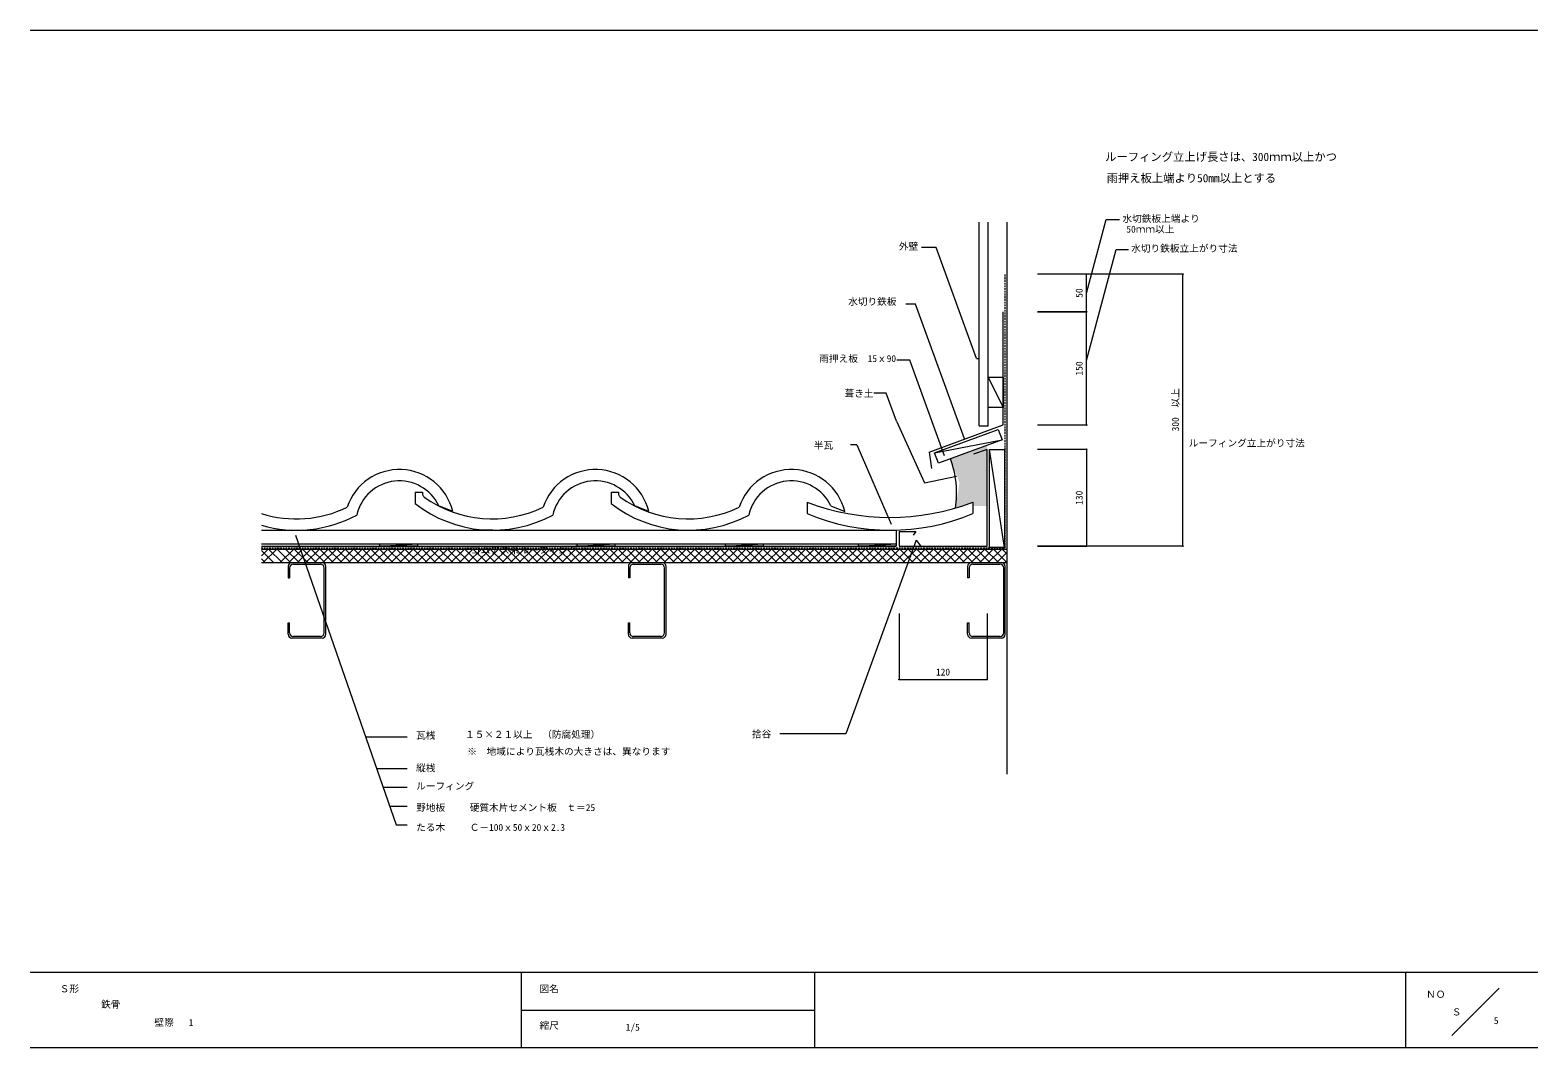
# Model space of a CAD drawing. Units: millimetres, scale not verified. Extents: x -1008 to 992, y -668 to 682.
import ezdxf
from ezdxf.enums import TextEntityAlignment as Align

# ---------------------------------------------------------------- set-up
doc = ezdxf.new("R2010")
doc.units = ezdxf.units.MM
doc.header["$LTSCALE"] = 2
doc.header["$PDMODE"] = 32
doc.header["$PDSIZE"] = 1
doc.linetypes.add('DASHED1', pattern=[1.8, 1.2, -0.6])
for name, color, linetype, lineweight in [('0-1', 7, 'Continuous', 18), ('0-2', 7, 'Continuous', 18), ('0-3', 7, 'Continuous', 18), ('0-4_下地', 7, 'Continuous', 18), ('0-5', 7, 'Continuous', 18), ('0-6', 7, 'Continuous', 18), ('0-7', 7, 'Continuous', 18), ('0-8', 3, 'Continuous', 18), ('1-0', 7, 'Continuous', 18)]:
    doc.layers.add(name, color=color, linetype=linetype, lineweight=lineweight)
doc.layers.add('1-1_ADD_LINE', color=8, linetype='Continuous')
doc.styles.add('ＭＳ ゴシック', font='')
doc.styles.get('ＭＳ ゴシック').set_extended_font_data('MS Gothic')

msp = doc.modelspace()

# ---------------------------------------------------------------- linework, layer by layer
at = {"layer": '0-1'}
for p, q in [((-497.568, 69.662), (-487.568, 69.662)), ((-497.568, 69.662), (-497.568, 54.662)), ((-487.568, 69.662), (-487.568, 66.449)), ((-237.568, 69.662), (-227.568, 69.662)), ((-237.568, 69.662), (-237.568, 54.662)), ((-227.568, 69.662), (-227.568, 66.449)), ((-447.568, 44.15), (-465.978, 51.427)), ((-187.568, 44.15), (-205.978, 51.427)), ((-187.568, 44.15), (-205.978, 51.427)), ((-701.351, 19.15), (-676.526, 19.15)), ((-701.351, 19.15), (-416.526, 19.15)), ((-701.351, 19.15), (140.615, 19.15)), ((-701.351, 1.15), (140.615, 1.15)), ((-354.418, 19.15), (-156.526, 19.15)), ((-701.351, -1.85), (140.615, -1.85)), ((-701.351, -5.85), (287.432, -5.85))]:
    msp.add_line(p, q, dxfattribs=at)
for centre, radius, start, end in [((-518.36, 26.772), 72.894, 13.7919, 161.69852), ((-518.36, 26.772), 57.895, 25.20538, 167.51599), ((-258.36, 26.772), 72.894, 13.7919, 161.69852), ((-258.36, 26.772), 57.895, 25.20538, 167.51599), ((1.64, 26.772), 72.894, 13.7919, 161.69852), ((1.64, 26.772), 57.895, 25.20538, 167.51599), ((-477.763, 70.227), 10.508, 201.07587, 223.8392), ((-395.224, 189.662), 155.491, 234.57967, 295.79265), ((-217.763, 70.227), 10.508, 201.07587, 223.8392), ((-135.224, 189.662), 155.491, 234.57967, 295.79265), ((-655.224, 189.662), 155.491, 252.74312, 295.79265), ((-394.482, 186.526), 167.376, 231.98312, 298.39507), ((-134.482, 186.526), 167.376, 231.98312, 298.39507), ((-654.482, 186.526), 167.376, 253.73822, 298.39507)]:
    msp.add_arc(centre, radius, start, end, dxfattribs=at)
at = {"layer": '0-2', "color": 3}
for p, q in [((184.278, 122.684), (187.642, 100.89)), ((-665.941, -28.85), (-665.941, -43.85)), ((-663.941, -30.85), (-663.941, -43.85)), ((-660.941, -23.85), (-620.941, -23.85)), ((-658.941, -25.85), (-622.941, -25.85)), ((-617.941, -116.85), (-617.941, -30.85)), ((-615.941, -118.85), (-615.941, -28.85)), ((-214.587, -28.85), (-214.587, -43.85)), ((-212.587, -30.85), (-212.587, -43.85)), ((-209.587, -23.85), (-169.587, -23.85)), ((-207.587, -25.85), (-171.587, -25.85)), ((-166.587, -116.85), (-166.587, -30.85)), ((-164.587, -118.85), (-164.587, -28.85)), ((235.413, -28.85), (235.413, -43.85)), ((237.413, -30.85), (237.413, -43.85)), ((240.413, -23.85), (280.413, -23.85)), ((242.413, -25.85), (278.413, -25.85)), ((283.413, -116.85), (283.413, -30.85)), ((285.413, -118.85), (285.413, -28.85)), ((-212.587, -43.85), (-214.587, -43.85)), ((237.413, -43.85), (235.413, -43.85)), ((-665.941, -103.85), (-663.941, -103.85)), ((-665.941, -118.85), (-665.941, -103.85)), ((-663.941, -116.85), (-663.941, -103.85)), ((-214.587, -103.85), (-212.587, -103.85)), ((-214.587, -118.85), (-214.587, -103.85)), ((-212.587, -116.85), (-212.587, -103.85)), ((235.413, -103.85), (237.413, -103.85)), ((235.413, -118.85), (235.413, -103.85)), ((237.413, -116.85), (237.413, -103.85)), ((-620.941, -123.85), (-660.941, -123.85)), ((-622.941, -121.85), (-658.941, -121.85)), ((-169.587, -123.85), (-209.587, -123.85)), ((-171.587, -121.85), (-207.587, -121.85)), ((280.413, -123.85), (240.413, -123.85)), ((278.413, -121.85), (242.413, -121.85))]:
    msp.add_line(p, q, dxfattribs=at)
at = {"layer": '0-2'}
for p, q in [((393.23, 126.388), (328.093, 126.388)), ((393.23, 126.388), (393.23, -1.85)), ((242.432, 56.15), (242.432, 41.15)), ((-701.351, -15.008), (-692.193, -5.85)), ((-701.351, -7.695), (-685.196, -23.85)), ((-701.351, -19.009), (-696.51, -23.85)), ((-698.88, -23.85), (-680.88, -5.85)), ((-691.882, -5.85), (-673.882, -23.85)), ((-680.569, -5.85), (-662.569, -23.85)), ((-676.252, -23.85), (-658.252, -5.85)), ((-669.255, -5.85), (-651.255, -23.85)), ((-664.938, -23.85), (-646.938, -5.85)), ((-657.941, -5.85), (-639.941, -23.85)), ((-653.625, -23.85), (-635.625, -5.85)), ((-646.627, -5.85), (-628.627, -23.85)), ((-642.311, -23.85), (-624.311, -5.85)), ((-635.314, -5.85), (-617.314, -23.85)), ((-630.997, -23.85), (-612.997, -5.85)), ((-624, -5.85), (-606, -23.85)), ((-619.684, -23.85), (-601.684, -5.85)), ((-612.686, -5.85), (-594.686, -23.85)), ((-608.37, -23.85), (-590.37, -5.85)), ((-601.373, -5.85), (-583.373, -23.85)), ((-597.056, -23.85), (-579.056, -5.85)), ((-590.059, -5.85), (-572.059, -23.85)), ((-585.742, -23.85), (-567.742, -5.85)), ((-578.746, -5.85), (-560.745, -23.85)), ((-574.429, -23.85), (-556.429, -5.85)), ((-567.432, -5.85), (-549.432, -23.85)), ((-563.115, -23.85), (-545.115, -5.85)), ((-556.118, -5.85), (-538.118, -23.85)), ((-551.801, -23.85), (-533.801, -5.85)), ((-544.804, -5.85), (-526.804, -23.85)), ((-540.488, -23.85), (-522.488, -5.85)), ((-533.491, -5.85), (-515.491, -23.85)), ((-529.174, -23.85), (-511.174, -5.85)), ((-522.177, -5.85), (-504.177, -23.85)), ((-517.86, -23.85), (-499.86, -5.85)), ((-510.864, -5.85), (-492.863, -23.85)), ((-506.546, -23.85), (-488.546, -5.85)), ((-499.55, -5.85), (-481.55, -23.85)), ((-495.233, -23.85), (-477.233, -5.85)), ((-488.236, -5.85), (-470.236, -23.85)), ((-483.919, -23.85), (-465.919, -5.85)), ((-476.922, -5.85), (-458.922, -23.85)), ((-472.605, -23.85), (-454.605, -5.85)), ((-465.609, -5.85), (-447.609, -23.85)), ((-461.292, -23.85), (-443.292, -5.85)), ((-454.295, -5.85), (-436.295, -23.85)), ((-449.978, -23.85), (-431.978, -5.85)), ((-442.981, -5.85), (-424.981, -23.85)), ((-438.664, -23.85), (-420.664, -5.85)), ((-431.668, -5.85), (-413.668, -23.85)), ((-427.351, -23.85), (-409.351, -5.85)), ((-420.354, -5.85), (-402.354, -23.85)), ((-416.037, -23.85), (-398.037, -5.85)), ((-409.04, -5.85), (-391.04, -23.85)), ((-404.723, -23.85), (-386.723, -5.85)), ((-397.727, -5.85), (-379.727, -23.85)), ((-393.409, -23.85), (-375.409, -5.85)), ((-386.413, -5.85), (-368.413, -23.85)), ((-382.096, -23.85), (-364.096, -5.85)), ((-375.099, -5.85), (-357.099, -23.85)), ((-370.782, -23.85), (-352.782, -5.85)), ((-363.786, -5.85), (-345.786, -23.85)), ((-359.468, -23.85), (-341.468, -5.85)), ((-352.472, -5.85), (-334.472, -23.85)), ((-348.155, -23.85), (-330.155, -5.85)), ((-341.158, -5.85), (-323.158, -23.85)), ((-336.841, -23.85), (-318.841, -5.85)), ((-329.845, -5.85), (-311.845, -23.85)), ((-325.527, -23.85), (-307.527, -5.85)), ((-318.531, -5.85), (-300.531, -23.85)), ((-314.213, -23.85), (-296.213, -5.85)), ((-307.217, -5.85), (-289.217, -23.85)), ((-302.9, -23.85), (-284.9, -5.85)), ((-295.904, -5.85), (-277.904, -23.85)), ((-291.586, -23.85), (-273.586, -5.85)), ((-284.59, -5.85), (-266.59, -23.85)), ((-280.272, -23.85), (-262.272, -5.85)), ((-273.276, -5.85), (-255.276, -23.85)), ((-268.959, -23.85), (-250.959, -5.85)), ((-261.963, -5.85), (-243.963, -23.85)), ((-257.645, -23.85), (-239.645, -5.85)), ((-250.649, -5.85), (-232.649, -23.85)), ((-246.331, -23.85), (-228.331, -5.85)), ((-239.335, -5.85), (-221.335, -23.85)), ((-235.018, -23.85), (-217.018, -5.85)), ((-228.021, -5.85), (-210.021, -23.85)), ((-223.704, -23.85), (-205.704, -5.85)), ((-216.708, -5.85), (-198.708, -23.85)), ((-212.39, -23.85), (-194.39, -5.85)), ((-205.394, -5.85), (-187.394, -23.85)), ((-201.077, -23.85), (-183.077, -5.85)), ((-194.08, -5.85), (-176.081, -23.85)), ((-189.763, -23.85), (-171.763, -5.85)), ((-182.767, -5.85), (-164.767, -23.85)), ((-178.449, -23.85), (-160.449, -5.85)), ((-171.453, -5.85), (-153.453, -23.85)), ((-167.135, -23.85), (-149.135, -5.85)), ((-160.139, -5.85), (-142.139, -23.85)), ((-155.822, -23.85), (-137.822, -5.85)), ((-148.826, -5.85), (-130.826, -23.85)), ((-144.508, -23.85), (-126.508, -5.85)), ((-137.512, -5.85), (-119.512, -23.85)), ((-133.194, -23.85), (-115.194, -5.85)), ((-126.198, -5.85), (-108.199, -23.85)), ((-121.881, -23.85), (-103.88, -5.85)), ((-114.885, -5.85), (-96.885, -23.85)), ((-110.567, -23.85), (-92.567, -5.85)), ((-103.571, -5.85), (-85.571, -23.85)), ((-99.253, -23.85), (-81.253, -5.85)), ((-92.257, -5.85), (-74.257, -23.85)), ((-87.939, -23.85), (-69.939, -5.85)), ((-80.944, -5.85), (-62.944, -23.85)), ((-76.626, -23.85), (-58.626, -5.85)), ((-69.63, -5.85), (-51.63, -23.85)), ((-65.312, -23.85), (-47.312, -5.85)), ((-58.316, -5.85), (-40.316, -23.85)), ((-53.998, -23.85), (-35.998, -5.85)), ((-47.003, -5.85), (-29.003, -23.85)), ((-42.684, -23.85), (-24.684, -5.85)), ((-35.689, -5.85), (-17.689, -23.85)), ((-31.371, -23.85), (-13.371, -5.85)), ((-24.375, -5.85), (-6.375, -23.85)), ((-20.057, -23.85), (-2.057, -5.85)), ((-13.062, -5.85), (4.938, -23.85)), ((-8.743, -23.85), (9.257, -5.85)), ((-1.748, -5.85), (16.252, -23.85)), ((2.57, -23.85), (20.57, -5.85)), ((9.566, -5.85), (27.566, -23.85)), ((13.884, -23.85), (31.884, -5.85)), ((20.879, -5.85), (38.879, -23.85)), ((25.198, -23.85), (43.198, -5.85)), ((32.193, -5.85), (50.193, -23.85)), ((36.511, -23.85), (54.511, -5.85)), ((43.507, -5.85), (61.507, -23.85)), ((47.825, -23.85), (65.825, -5.85)), ((54.82, -5.85), (72.82, -23.85)), ((59.139, -23.85), (77.139, -5.85)), ((66.134, -5.85), (84.134, -23.85)), ((70.453, -23.85), (88.453, -5.85)), ((77.448, -5.85), (95.448, -23.85)), ((81.766, -23.85), (99.766, -5.85)), ((88.761, -5.85), (106.761, -23.85)), ((93.08, -23.85), (111.08, -5.85)), ((100.075, -5.85), (118.075, -23.85)), ((104.394, -23.85), (122.394, -5.85)), ((111.389, -5.85), (129.389, -23.85)), ((115.708, -23.85), (133.708, -5.85)), ((122.703, -5.85), (140.702, -23.85)), ((127.021, -23.85), (145.021, -5.85)), ((134.016, -5.85), (152.016, -23.85)), ((138.335, -23.85), (156.335, -5.85)), ((145.33, -5.85), (163.33, -23.85)), ((149.649, -23.85), (167.649, -5.85)), ((156.643, -5.85), (174.643, -23.85)), ((160.963, -23.85), (178.963, -5.85)), ((167.957, -5.85), (185.957, -23.85)), ((172.276, -23.85), (190.276, -5.85)), ((179.271, -5.85), (197.271, -23.85)), ((183.59, -23.85), (201.59, -5.85)), ((190.584, -5.85), (208.584, -23.85)), ((194.904, -23.85), (212.904, -5.85)), ((201.898, -5.85), (219.898, -23.85)), ((206.217, -23.85), (224.217, -5.85)), ((213.212, -5.85), (231.212, -23.85)), ((217.531, -23.85), (235.531, -5.85)), ((224.526, -5.85), (242.526, -23.85)), ((228.845, -23.85), (246.845, -5.85)), ((235.839, -5.85), (253.839, -23.85)), ((240.158, -23.85), (258.158, -5.85)), ((247.153, -5.85), (265.153, -23.85)), ((251.472, -23.85), (269.472, -5.85)), ((258.466, -5.85), (276.466, -23.85)), ((262.786, -23.85), (280.786, -5.85)), ((269.78, -5.85), (286.752, -22.822)), ((274.099, -23.85), (286.752, -11.198)), ((281.094, -5.85), (286.752, -11.508)), ((393.23, -1.85), (328.093, -1.85)), ((-701.351, -23.85), (286.752, -23.85)), ((285.413, -23.85), (286.752, -22.512))]:
    msp.add_line(p, q, dxfattribs=at)
at = {"layer": '0-2', "color": 3}
for centre, start, end in [((-660.941, -28.85), 90, 180), ((-658.941, -30.85), 90, 180), ((-622.941, -30.85), 0, 90), ((-620.941, -28.85), 0, 90), ((-209.587, -28.85), 90, 180), ((-207.587, -30.85), 90, 180), ((-171.587, -30.85), 0, 90), ((-169.587, -28.85), 0, 90), ((240.413, -28.85), 90, 180), ((242.413, -30.85), 90, 180), ((278.413, -30.85), 0, 90), ((280.413, -28.85), 0, 90), ((-660.941, -118.85), 180, 270), ((-658.941, -116.85), 180, 270), ((-622.941, -116.85), 270, 0), ((-620.941, -118.85), 270, 0), ((-209.587, -118.85), 180, 270), ((-207.587, -116.85), 180, 270), ((-171.587, -116.85), 270, 0), ((-169.587, -118.85), 270, 0), ((240.413, -118.85), 180, 270), ((242.413, -116.85), 180, 270), ((278.413, -116.85), 270, 0), ((280.413, -118.85), 270, 0)]:
    msp.add_arc(centre, 5, start, end, dxfattribs=at)
at = {"layer": '0-2'}
for p in [(393.23, 126.388), (393.23, -1.85)]:
    msp.add_point(p, dxfattribs=at)
at = {"layer": '0-3'}
for p, q in [((22.432, 56.15), (22.432, 41.15)), ((54.022, 51.427), (72.432, 44.15))]:
    msp.add_line(p, q, dxfattribs=at)
for centre, radius, start, end in [((132.432, 348.65), 312.5, 249.3903, 290.6097), ((132.432, 305.15), 286, 247.38014, 292.61986)]:
    msp.add_arc(centre, radius, start, end, dxfattribs=at)
at = {"layer": '0-4_下地'}
for q in [(-419.701, 19.15), (-354.418, 19.15)]:
    msp.add_line((-394.482, 19.15), q, dxfattribs=at)
at = {"layer": '0-5'}
for p, q in [((287.432, 427.911), (287.432, -304.662)), ((276.083, 152.942), (281.236, 138.855)), ((191.561, 122.022), (281.236, 138.855)), ((281.236, 138.855), (196.714, 107.935)), ((-544.27, -1.85), (-494.27, 1.15)), ((-282.568, -1.85), (-232.568, 1.15)), ((-85.656, -1.85), (-35.656, 1.15)), ((90.615, -1.85), (140.615, 1.15)), ((140.615, 19.15), (140.615, 9.089)), ((140.615, 9.089), (140.615, -2.03)), ((284.56, -3.635), (264.56, -3.635))]:
    msp.add_line(p, q, dxfattribs=at)
at = {"layer": '0-5', "color": 3, "linetype": 'DASHED1'}
for p, q in [((285.164, -4.105), (285.164, 358.733)), ((-701.883, -4.105), (285.164, -4.105))]:
    msp.add_line(p, q, dxfattribs=at)
at = {"layer": '0-5', "color": 3}
for p, q in [((261.197, 126.388), (243.307, 119.843)), ((261.197, -1.85), (261.197, 126.388)), ((144.56, 17.52), (166.955, 17.52)), ((144.56, 17.52), (144.56, -1.85)), ((166.955, 17.52), (163.195, 12.748)), ((144.56, -1.85), (261.197, -1.85))]:
    msp.add_line(p, q, dxfattribs=at)
msp.add_lwpolyline([(184.278, 122.684), (282.818, 158.733), (282.818, 225.526)], dxfattribs=at)
at = {"layer": '0-5'}
for points in [[(196.714, 107.935), (191.561, 122.022), (276.083, 152.942)], [(264.56, -3.635), (264.56, 126.388), (284.56, 126.388), (284.56, -3.635), (264.56, 126.388)]]:
    msp.add_lwpolyline(points, dxfattribs=at)
for points in [[(-544.27, -1.85), (-544.27, 1.15), (-494.27, 1.15), (-494.27, -1.85)], [(-282.568, -1.85), (-282.568, 1.15), (-232.568, 1.15), (-232.568, -1.85)], [(-85.656, -1.85), (-85.656, 1.15), (-35.656, 1.15), (-35.656, -1.85)], [(90.615, -1.85), (90.615, 1.15), (140.615, 1.15), (140.615, -1.85)]]:
    msp.add_lwpolyline(points, close=True, dxfattribs=at)
at = {"layer": '0-6'}
for p, q in [((250.818, 157.466), (250.818, 427.911)), ((262.818, 157.466), (262.818, 427.911)), ((393.23, 244.268), (432.734, 391.699)), ((432.734, 391.699), (448.958, 391.699)), ((393.23, 358.733), (328.093, 358.733)), ((520.961, 358.733), (328.093, 358.733)), ((393.23, 308.733), (393.23, 358.733)), ((520.961, -1.85), (520.961, 358.733)), ((393.23, 308.733), (328.093, 308.733)), ((262.818, 222.104), (282.818, 182.104)), ((250.818, 157.466), (262.818, 157.466)), ((-656.225, 12.395), (-522.56, -371.784)), ((520.961, -1.85), (328.093, -1.85)), ((144.56, -91.339), (144.56, -178.822)), ((261.197, -91.339), (261.197, -178.822)), ((144.56, -178.822), (261.197, -178.822)), ((-563.246, -254.843), (-508.017, -254.843))]:
    msp.add_line(p, q, dxfattribs=at)
at = {"layer": '0-6', "color": 3}
msp.add_line((-665.941, -43.85), (-663.941, -43.85), dxfattribs=at)
at = {"layer": '0-6'}
msp.add_lwpolyline([(393.23, 333.693), (419.335, 431.121), (436.779, 431.121)], dxfattribs=at)
msp.add_lwpolyline([(262.818, 182.104), (262.818, 222.104), (282.818, 222.104), (282.818, 182.104)], close=True, dxfattribs=at)
for p in [(393.23, 358.733), (520.961, 358.733), (393.23, 308.733), (520.961, -1.85), (144.56, -178.822), (261.197, -178.822)]:
    msp.add_point(p, dxfattribs=at)
at = {"layer": '0-7'}
for p, q in [((193.742, 394.123), (174.324, 394.123)), ((247.297, 246.982), (193.742, 394.123)), ((166.133, 318.799), (153.483, 318.799)), ((231.122, 140.243), (166.133, 318.799)), ((328.093, 308.733), (393.23, 308.733)), ((393.23, 158.733), (393.23, 308.733)), ((158.824, 244.913), (141.42, 244.913)), ((205.002, 118.041), (158.824, 244.913)), ((247.297, 246.982), (251.383, 246.982)), ((127.536, 200.765), (111.264, 200.765)), ((141.008, 163.751), (127.536, 200.765)), ((141.008, 163.751), (178.065, 81.914)), ((328.093, 158.733), (393.23, 158.733)), ((88.524, 132.251), (79.902, 132.251)), ((88.524, 132.251), (134.018, 27.234)), ((178.065, 81.914), (220.674, 91.003)), ((167.296, 6.142), (73.77, -250.819)), ((167.296, 6.142), (172.95, -1.733)), ((328.093, -1.85), (393.23, -1.85)), ((73.77, -250.819), (-13.751, -250.819))]:
    msp.add_line(p, q, dxfattribs=at)
at = {"layer": '0-7', "color": 3}
msp.add_line((282.818, 225.526), (282.818, 308.682), dxfattribs=at)
at = {"layer": '0-7'}
for p in [(393.23, 308.733), (393.23, 158.733)]:
    msp.add_point(p, dxfattribs=at)
at = {"layer": '0-8'}
msp.add_arc((92.964, 68.638), 127.934, 350.92792, 20.6588, dxfattribs=at)
at = {"layer": '0-8', "color": 1}
msp.add_arc((92.964, 68.638), 127.934, 350.92792, 20.6588, dxfattribs=at)
at = {"layer": '1-0', "color": 5}
for p, q in [((-1008.108, 682.5), (991.892, 682.5)), ((-1008.108, 682.5), (991.892, 682.5)), ((991.892, -567.5), (-1008.108, -567.5)), ((-356.757, -567.5), (-356.757, -667.5)), ((32.432, -567.5), (32.432, -667.5)), ((816.892, -667.5), (816.892, -567.5)), ((940.541, -588.446), (877.703, -651.284)), ((-356.757, -617.5), (32.432, -617.5)), ((991.892, -667.5), (-1008.108, -667.5))]:
    msp.add_line(p, q, dxfattribs=at)
at = {"layer": '1-0'}
for p, q in [((-548.655, -296.784), (-508.017, -296.784)), ((-539.957, -321.784), (-508.017, -321.784)), ((-531.259, -346.784), (-508.017, -346.784)), ((-522.56, -371.784), (-508.017, -371.784))]:
    msp.add_line(p, q, dxfattribs=at)
at = {"layer": '1-1_ADD_LINE'}
for points in [[(237.291, 54.65), (261.197, 131.525), (212.764, 114.081)], [(237.291, 54.65), (242.432, 56.15), (261.197, 131.525)], [(261.197, 131.525), (242.432, 56.15), (261.197, 51.349), (242.432, 51.349)], [(237.291, 54.65), (212.764, 114.081), (212.672, 113.773)], [(237.291, 54.65), (212.672, 113.773), (224.652, 81.999)], [(237.291, 54.65), (224.652, 81.999), (219.298, 48.466)], [(219.298, 48.466), (229.744, 51.584), (237.291, 54.65)]]:
    msp.add_solid(points, dxfattribs=at)

# ---------------------------------------------------------------- texts
at = {"layer": '0-2', "style": 'ＭＳ ゴシック'}
msp.add_text('130', height=9.164, rotation=90, dxfattribs=at).set_placement((390.73, 52.894), align=Align.BOTTOM_LEFT)
at = {"layer": '0-6', "style": 'ＭＳ ゴシック'}
for s, height, p in [('ルーフィング立上げ長さは、300ｍｍ以上かつ', 11, (417.905, 505.63)), ('雨押え板上端より50mm以上とする', 11, (419.839, 477.394)), ('水切鉄板上端より', 9.164, (440.839, 425.101)), ('50ｍｍ以上', 9.164, (446.058, 411.182)), ('水切り鉄板立上がり寸法', 9.164, (452.438, 385.665)), ('葺き土', 9.164, (72.268, 193.216)), ('ルーフィング立上がり寸法', 9.164, (528.826, 127.474)), ('120', 9.164, (193.504, -176.322)), ('１５×２１以上\u3000（防腐処理）', 9.164, (-431.158, -259.106)), ('※\u3000地域により瓦桟木の大きさは、異なります', 9.164, (-428.243, -281.703))]:
    msp.add_text(s, height=height, dxfattribs=at).set_placement(p, align=Align.BOTTOM_LEFT)
for s, p in [('50', (390.73, 327.483)), ('300\u3000以上', (518.461, 150.316))]:
    msp.add_text(s, height=9.164, rotation=90, dxfattribs=at).set_placement(p, align=Align.BOTTOM_LEFT)
at = {"layer": '0-7', "style": 'ＭＳ ゴシック'}
for s, p in [('外壁', (144.271, 388.474)), ('水切り鉄板', (77.027, 315.079)), ('雨押え板\u300015ｘ90', (38.678, 239.476)), ('半瓦', (31.446, 124.374)), ('捨谷', (-50.666, -258.569))]:
    msp.add_text(s, height=9.164, dxfattribs=at).set_placement(p, align=Align.BOTTOM_LEFT)
msp.add_text('150', height=9.164, rotation=90, dxfattribs=at).set_placement((390.73, 224.358), align=Align.BOTTOM_LEFT)
at = {"layer": '1-0', "style": 'ＭＳ ゴシック'}
for s, p in [('ゴムアス系ルーフィング', (-423.376, -14.439)), ('瓦桟', (-496.066, -260.383)), ('縦桟', (-496.066, -303.598)), ('ルーフィング', (-496.066, -327.587)), ('野地板', (-496.066, -356.147)), ('硬質木片セメント板\u3000ｔ＝25', (-425.027, -356.147)), ('たる木', (-496.066, -382.421)), ('Ｃ－100ｘ50ｘ20ｘ2.3', (-425.027, -382.421)), ('Ｓ形', (-968.919, -596.554)), ('図名', (-332.432, -596.554)), ('ＮＯ', (843.619, -603.848)), ('鉄骨', (-914.111, -617.118)), ('Ｓ', (877.726, -627.253)), ('壁際', (-843.282, -641.199)), ('1', (-797.882, -641.199)), ('縮尺', (-332.432, -645.203)), ('1/5', (-218.105, -647.535)), ('5', (933.528, -638.738))]:
    msp.add_text(s, height=9.164, dxfattribs=at).set_placement(p, align=Align.BOTTOM_LEFT)

doc.saveas('drawing.dxf')
